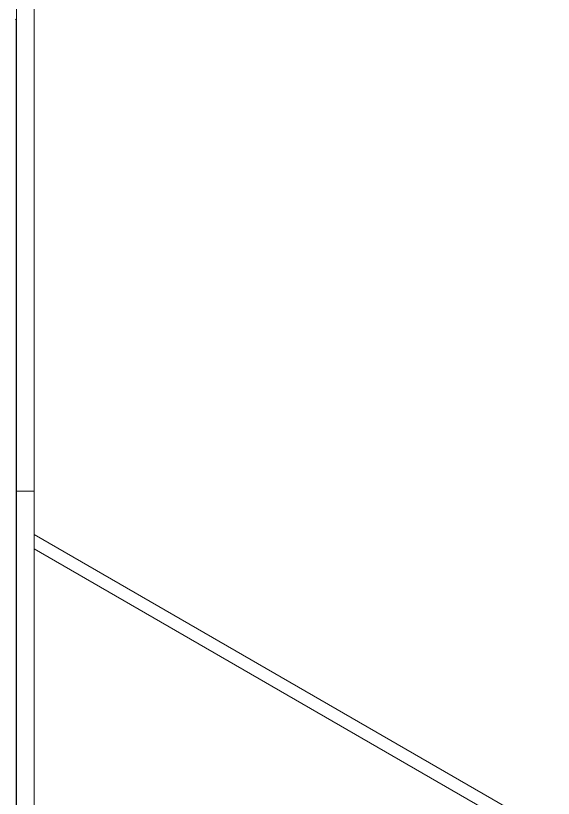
# Model space of a CAD drawing. Header units: millimetres. Extents: x -489 to 1607, y 116 to 1738.
# Drawn here: x 1454.8 to 1607.1, y 1317.4 to 1538.9 of the extents above; entities that cross this region are included whole.
import ezdxf

# ---------------------------------------------------------------- set-up
doc = ezdxf.new("R2010")
doc.units = ezdxf.units.MM

msp = doc.modelspace()

# ---------------------------------------------------------------- linework, layer by layer
at = {"color": 7, "linetype": 'Continuous', "lineweight": 15}
for p, q in [((1460.09, 1404.36), (1460.09, 1579.86)), ((1455.09, 1538.26), (1455.09, 1541.89)), ((1454.92, 876.53), (1454.92, 1537.87)), ((1455.09, 1404.36), (1455.09, 1538.26)), ((1455.09, 1404.36), (1460.09, 1404.36)), ((1455.09, 1402.32), (1455.09, 1404.36)), ((1455.09, 1401.16), (1455.09, 1402.32)), ((1460.09, 1220.64), (1460.09, 1404.36)), ((1454.92, 1401.26), (1455.09, 1401.16)), ((1455.09, 1401.16), (1455.09, 1397.08)), ((1454.92, 1394.91), (1454.92, 1397.17)), ((1454.92, 1397.17), (1455.09, 1397.08)), ((1455.09, 1220.64), (1455.09, 1397.08)), ((1454.92, 1394.91), (1455.09, 1395.01)), ((1460.09, 1392.12), (1607.12, 1307.25)), ((1454.92, 1390.83), (1455.09, 1390.93)), ((1460.09, 1388.04), (1600.05, 1307.25))]:
    msp.add_line(p, q, dxfattribs=at)
msp.add_arc((1454.48, 1538.29), 0.615, 302.6052, 357.3961, dxfattribs=at)

doc.saveas('drawing.dxf')
